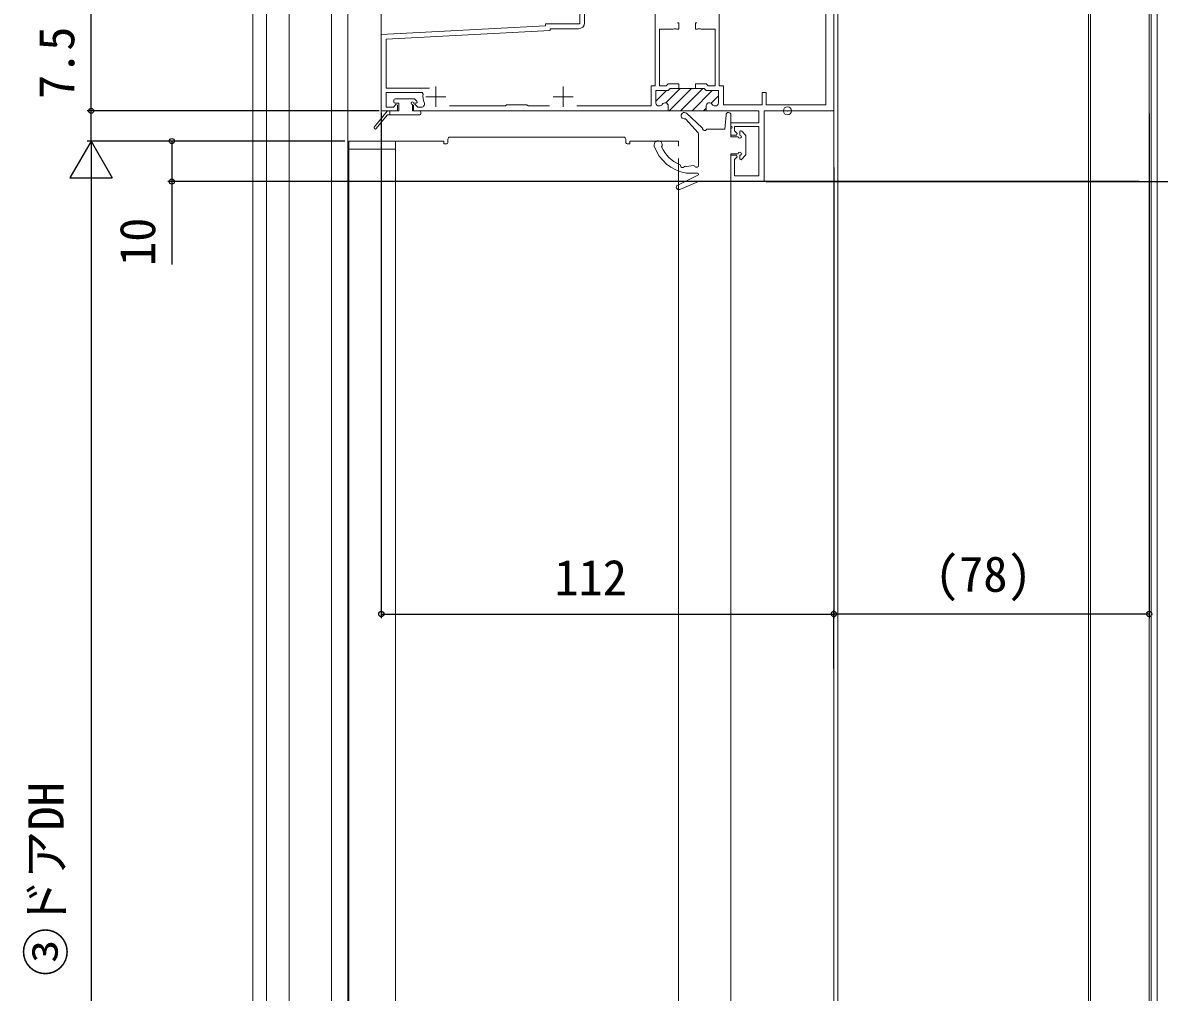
# Model space of a CAD drawing. Units: millimetres, scale not verified. Extents: x -525 to 525, y -783 to 779.
# Drawn here: x 2.1 to 283.3, y -57.8 to 182 of the extents above; entities that cross this region are included whole.
import ezdxf
from ezdxf.enums import TextEntityAlignment as Align

# ---------------------------------------------------------------- set-up
doc = ezdxf.new("R2010")
doc.units = ezdxf.units.MM
doc.header["$LTSCALE"] = 4
doc.header["$PDMODE"] = 32
doc.header["$PDSIZE"] = 2
for name, color, linetype, lineweight in [('0-0_0', 30, 'Continuous', 18), ('0-3_YKK_11', 211, 'Continuous', 18), ('0-5_YKK_12', 2, 'Continuous', 18), ('0-6_YKK_13', 4, 'Continuous', 18)]:
    doc.layers.add(name, color=color, linetype=linetype, lineweight=lineweight)
doc.layers.add('0-7_YKK_D', color=6, linetype='Continuous')
doc.styles.add('ＭＳ ゴシック', font='')
doc.styles.get('ＭＳ ゴシック').set_extended_font_data('MS Gothic')

msp = doc.modelspace()

# ---------------------------------------------------------------- linework, layer by layer
at = {"layer": '0-0_0', "color": 7}
msp.add_point((191.281, 160.247), dxfattribs=at)
at = {"layer": '0-3_YKK_11'}
for p, q in [((104.281, 166.247), (104.281, 161.247)), ((135.781, 166.247), (135.781, 161.247)), ((101.781, 163.747), (106.781, 163.747)), ((133.281, 163.747), (138.281, 163.747)), ((158.731, 162.614), (161.364, 165.247)), ((161.17, 162.224), (164.693, 165.747)), ((162.021, 160.247), (167.521, 165.747)), ((164.85, 160.247), (170.35, 165.747)), ((167.678, 160.247), (172.678, 165.247)), ((172.393, 162.133), (174.231, 163.971)), ((159.595, 161.447), (159.531, 161.447)), ((159.595, 161.447), (159.531, 161.447)), ((170.506, 160.247), (171.181, 160.921)), ((171.181, 161.447), (171.181, 160.247)), ((173.431, 161.447), (173.367, 161.447)), ((173.431, 161.447), (173.367, 161.447))]:
    msp.add_line(p, q, dxfattribs=at)
for points in [[(202.781, 160.247), (202.781, 210.247), (172.781, 210.247), (172.781, 209.047), (171.281, 209.047), (171.281, 205.047), (172.281, 205.047), (172.281, 208.047), (173.781, 208.047), (173.781, 209.047), (176.081, 209.047), (176.081, 189.947), (174.381, 188.247), (169.481, 188.247), (169.481, 187.147)], [(176.842, 189.01), (174.381, 186.55), (174.381, 166.447), (175.431, 166.447), (175.431, 161.747), (184.981, 161.747), (184.981, 164.747), (185.981, 164.747), (185.981, 161.747), (200.781, 161.747), (200.781, 209.047), (195.78, 209.047)], [(139.881, 187.047), (139.881, 181.747), (131.381, 181.747), (131.381, 181.247), (90.781, 179.119), (90.781, 160.247), (94.781, 160.247), (94.781, 161.647), (94.411, 161.801), (93.757, 161.147), (91.981, 161.147), (91.981, 164.747), (100.852, 164.747), (101.146, 164.387)], [(141.081, 182.047), (141.081, 187.047), (158.581, 187.047), (158.581, 166.447), (157.531, 166.447), (157.531, 161.447), (139.18, 161.447)], [(102.731, 165.847), (91.981, 165.847), (91.981, 177.98), (132.581, 180.108), (132.581, 180.547), (139.581, 180.547)], [(158.731, 162.247), (158.731, 165.247), (161.781, 165.247), (162.281, 165.747), (164.431, 165.747), (164.431, 166.947), (161.784, 166.947), (161.284, 166.447), (159.581, 166.447), (159.581, 180.447), (163.023, 180.447), (163.206, 180.567), (163.756, 180.567), (163.939, 180.447), (164.431, 180.447), (164.431, 182.047), (164.067, 182.047)], [(168.895, 182.047), (168.531, 182.047), (168.531, 180.447), (169.023, 180.447), (169.206, 180.567), (169.756, 180.567), (169.939, 180.447), (173.381, 180.447), (173.381, 166.447), (171.678, 166.447), (171.178, 166.947), (168.531, 166.947), (168.531, 165.747), (170.681, 165.747), (171.181, 165.247), (174.231, 165.247), (174.231, 162.247)], [(158.731, 162.247), (158.731, 165.247), (161.781, 165.247), (162.281, 165.747), (164.431, 165.747), (168.531, 165.747), (170.681, 165.747), (171.181, 165.247), (174.231, 165.247), (174.231, 162.247)], [(100.709, 161.147), (99.805, 161.147), (99.151, 161.801), (98.781, 161.647), (98.781, 160.247)], [(98.781, 160.247), (161.781, 160.247), (161.781, 161.447)], [(132.383, 161.447), (127.081, 161.447), (126.781, 161.747), (121.781, 161.747), (121.481, 161.447), (107.68, 161.447)], [(171.181, 160.247), (161.781, 160.247), (161.781, 161.447)], [(171.181, 161.447), (171.181, 160.247), (184.181, 160.247), (184.181, 157.247), (177.281, 157.247), (177.281, 154.247), (178.657, 154.247), (178.817, 154.635), (178.181, 155.271), (178.181, 156.347), (184.181, 156.347), (184.181, 144.147), (178.181, 144.147), (178.181, 148.223), (178.817, 148.859), (178.657, 149.247), (177.281, 149.247), (177.281, 142.747), (185.481, 142.747), (185.481, 160.247), (202.781, 160.247)]]:
    msp.add_lwpolyline(points, dxfattribs=at)
for centre, radius, start, end in [((139.581, 182.047), 1.5, 270.00001, 359.99999), ((104.281, 163.747), 3.2, 168.46306, 206.74369), ((100.709, 161.947), 0.8, 269.99998, 26.74369), ((159.531, 162.247), 0.8, 180.00001, 269.99999), ((159.531, 162.247), 0.8, 180.00001, 269.99999), ((159.595, 162.247), 0.8, 269.99996, 329.99999), ((159.595, 162.247), 0.8, 269.99996, 329.99999), ((160.981, 161.447), 0.8, 359.99999, 150), ((160.981, 161.447), 0.8, 359.99999, 150), ((171.981, 161.447), 0.8, 30, 180.00001), ((171.981, 161.447), 0.8, 30, 180.00001), ((173.367, 162.247), 0.8, 210.00001, 270.00004), ((173.367, 162.247), 0.8, 210.00001, 270.00004), ((173.431, 162.247), 0.8, 270.00001, 359.99999), ((173.431, 162.247), 0.8, 270.00001, 359.99999)]:
    msp.add_arc(centre, radius, start, end, dxfattribs=at)
at = {"layer": '0-5_YKK_12'}
for p, q in [((203.781, -281.53), (203.781, 556.609)), ((58.958, 457.531), (58.958, -230.757)), ((62.337, 445.85), (62.357, -230.757)), ((67.954, 443.159), (67.954, -230.757)), ((280.781, -189.753), (280.781, 400.247)), ((281.281, -189.753), (281.281, 400.247)), ((282.781, -189.753), (282.781, 400.247)), ((82.481, 363.652), (82.481, -230.757)), ((90.781, 360.247), (90.781, 158.386)), ((265.781, -189.753), (265.781, 345.247)), ((266.281, -189.753), (266.281, 345.247)), ((78.481, 266.747), (78.481, -230.757)), ((202.781, -183.799), (202.781, 171.975)), ((90.781, 157.41), (90.781, 152.747)), ((177.281, 143.047), (177.281, -187.253))]:
    msp.add_line(p, q, dxfattribs=at)
at = {"layer": '0-6_YKK_13'}
for p, q in [((94.181, 163.247), (98.881, 163.247)), ((99.593, 162.659), (99.093, 163.159)), ((93.881, 162.447), (93.881, 162.947)), ((99.381, 162.147), (98.781, 162.147)), ((89.048, 156.235), (92.191, 160.135)), ((92.191, 159.137), (89.513, 155.857)), ((100.281, 159.247), (92.423, 159.247)), ((95.081, 160.247), (92.425, 160.247)), ((92.881, 159.247), (92.881, 160.247)), ((100.581, 159.947), (100.581, 159.547)), ((166.014, 158.281), (169.203, 154.764)), ((166.328, 159.631), (170.187, 156.022)), ((176.083, 159.298), (175.781, 155.747)), ((177.281, 159.247), (177.281, 156.447)), ((175.781, 155.747), (171.474, 155.747)), ((177.281, 157.447), (177.281, 154.847)), ((177.281, 155.847), (177.281, 153.847)), ((179.481, 155.047), (179.481, 154.247)), ((180.005, 155.246), (180.905, 154.232)), ((82.781, -191.257), (82.781, 152.747)), ((82.781, 152.747), (94.281, 152.747)), ((94.281, -191.257), (94.281, 152.747)), ((106.281, 152.747), (94.281, 152.747)), ((106.281, 152.047), (106.281, 152.747)), ((106.281, 152.047), (106.781, 152.047)), ((107.281, 152.547), (107.281, 153.247)), ((150.781, 153.747), (107.781, 153.747)), ((151.281, 153.247), (151.281, 152.547)), ((152.281, 152.747), (164.281, 152.747)), ((164.281, 151.49), (164.281, 152.747)), ((169.281, 154.563), (169.281, 146.789)), ((177.281, 153.847), (179.081, 153.847)), ((180.981, 154.033), (180.981, 149.461)), ((82.781, 150.747), (94.281, 150.747)), ((177.281, 149.647), (179.081, 149.647)), ((177.281, 149.647), (177.281, 143.047)), ((179.543, 149.252), (179.481, 149.189)), ((179.481, 149.247), (179.481, 148.447)), ((180.005, 148.248), (180.905, 149.262)), ((164.281, -193.257), (164.281, 148.49)), ((168.045, 146.687), (166.281, 146.465)), ((164.119, 141.887), (169.112, 144.312)), ((168.981, 144.842), (166.281, 144.842)), ((169.281, 144.581), (169.281, 144.542)), ((164.613, 140.793), (169.281, 142.747)), ((176.981, 142.747), (169.281, 142.747))]:
    msp.add_line(p, q, dxfattribs=at)
for points in [[(95.081, 160.247), (95.081, 162.147), (94.181, 162.147)], [(98.481, 161.847), (98.481, 160.247), (100.281, 160.247)], [(151.781, 152.047), (152.281, 152.047), (152.281, 152.747)]]:
    msp.add_lwpolyline(points, dxfattribs=at)
for centre, radius, start, end in [((94.181, 162.947), 0.3, 90, 180), ((98.881, 162.947), 0.3, 45, 90), ((94.181, 162.447), 0.3, 180, 270), ((98.481, 162.147), 0.3, 0, 270), ((99.381, 162.447), 0.3, 270, 45), ((92.425, 159.947), 0.3, 90, 141.13034), ((92.423, 158.947), 0.3, 90, 140.76954), ((100.281, 159.947), 0.3, 0, 90), ((100.281, 159.547), 0.3, 270, 0), ((165.781, 159.047), 0.8, 46.91863, 286.91863), ((176.681, 159.247), 0.6, 0, 175.13615), ((89.281, 156.047), 0.3, 141.13034, 320.76954), ((168.981, 154.563), 0.3, 0, 42.20127), ((169.982, 155.803), 0.3, 3.17465, 46.91863), ((170.781, 155.847), 0.5, 183.17465, 330), ((171.474, 155.447), 0.3, 90, 150), ((177.281, 156.147), 0.3, 270, 90), ((179.781, 155.047), 0.3, 41.59314, 180), ((106.781, 152.547), 0.5, 270, 0), ((107.781, 153.247), 0.5, 90, 180), ((150.781, 153.247), 0.5, 0, 90), ((151.781, 152.547), 0.5, 180, 270), ((159.281, 151.842), 1, 328.14372, 198.68252), ((179.481, 153.847), 0.4, 180, 90), ((180.681, 154.033), 0.3, 0, 41.59314), ((167.807, 154.725), 10, 198.68252, 261.22369), ((167.807, 154.725), 8.4, 203.95609, 247.529), ((179.481, 149.647), 0.4, 270, 180), ((180.681, 149.461), 0.3, 318.40686, 0), ((164.482, 146.686), 0.3, 2.01756, 67.529), ((165.281, 146.714), 0.5, 182.01756, 322.98467), ((165.92, 146.232), 0.3, 77.47323, 142.98467), ((167.807, 154.725), 8.4, 257.47323, 259.53472), ((168.083, 146.389), 0.3, 29.19355, 97.16924), ((168.781, 146.779), 0.5, 209.19355, 0), ((179.781, 148.447), 0.3, 180, 318.40686), ((168.981, 144.542), 0.3, 0, 90), ((168.981, 144.581), 0.3, 295.90408, 0), ((164.381, 141.347), 0.6, 115.90408, 292.70695), ((176.981, 143.047), 0.3, 270, 0)]:
    msp.add_arc(centre, radius, start, end, dxfattribs=at)
at = {"layer": '0-7_YKK_D'}
for p, q in [((90.281, 160.247), (17.958, 160.247)), ((90.781, 159.747), (90.781, 34.747)), ((280.781, 159.547), (280.781, 34.747)), ((18.958, 152.747), (13.708, 143.654)), ((81.781, 152.747), (17.958, 152.747)), ((81.781, 152.747), (17.958, 152.747)), ((18.958, 152.747), (24.208, 143.654)), ((18.958, 152.747), (18.958, 134.56)), ((81.781, 152.747), (37.964, 152.747)), ((13.708, 143.654), (24.208, 143.654)), ((202.781, 146.194), (202.781, 34.747)), ((18.958, 142.247), (18.958, -182.757)), ((278.301, 142.747), (37.964, 142.747)), ((185.981, 142.747), (372.62, 142.747)), ((202.781, 22.294), (202.781, 36.747)), ((90.781, 35.747), (202.781, 35.747)), ((280.781, 35.747), (202.781, 35.747))]:
    msp.add_line(p, q, dxfattribs=at)
for points in [[(18.958, 152.747), (18.958, 160.247), (18.958, 184.751)], [(38.964, 152.747), (38.964, 142.747), (38.964, 122.197)]]:
    msp.add_lwpolyline(points, dxfattribs=at)
for centre in [(18.958, 160.247), (38.964, 152.747), (38.964, 142.747), (90.781, 35.747), (202.781, 35.747), (202.781, 35.747), (280.781, 35.747)]:
    msp.add_circle(centre, 0.637, dxfattribs=at)

# ---------------------------------------------------------------- texts
at = {"layer": '0-7_YKK_D', "style": 'ＭＳ ゴシック'}
for s, p in [('7.5', (17.458, 163.138)), ('10', (37.464, 121.856)), ('③ドアDH', (14.845, -53.835))]:
    msp.add_text(s, height=8.798, rotation=90, dxfattribs=at).set_placement(p, align=Align.BOTTOM_LEFT)
for s, p in [('(78)', (227.77, 38.61)), ('112', (133.606, 37.747))]:
    msp.add_text(s, height=8.798, dxfattribs=at).set_placement(p, align=Align.BOTTOM_LEFT)

doc.saveas('drawing.dxf')
